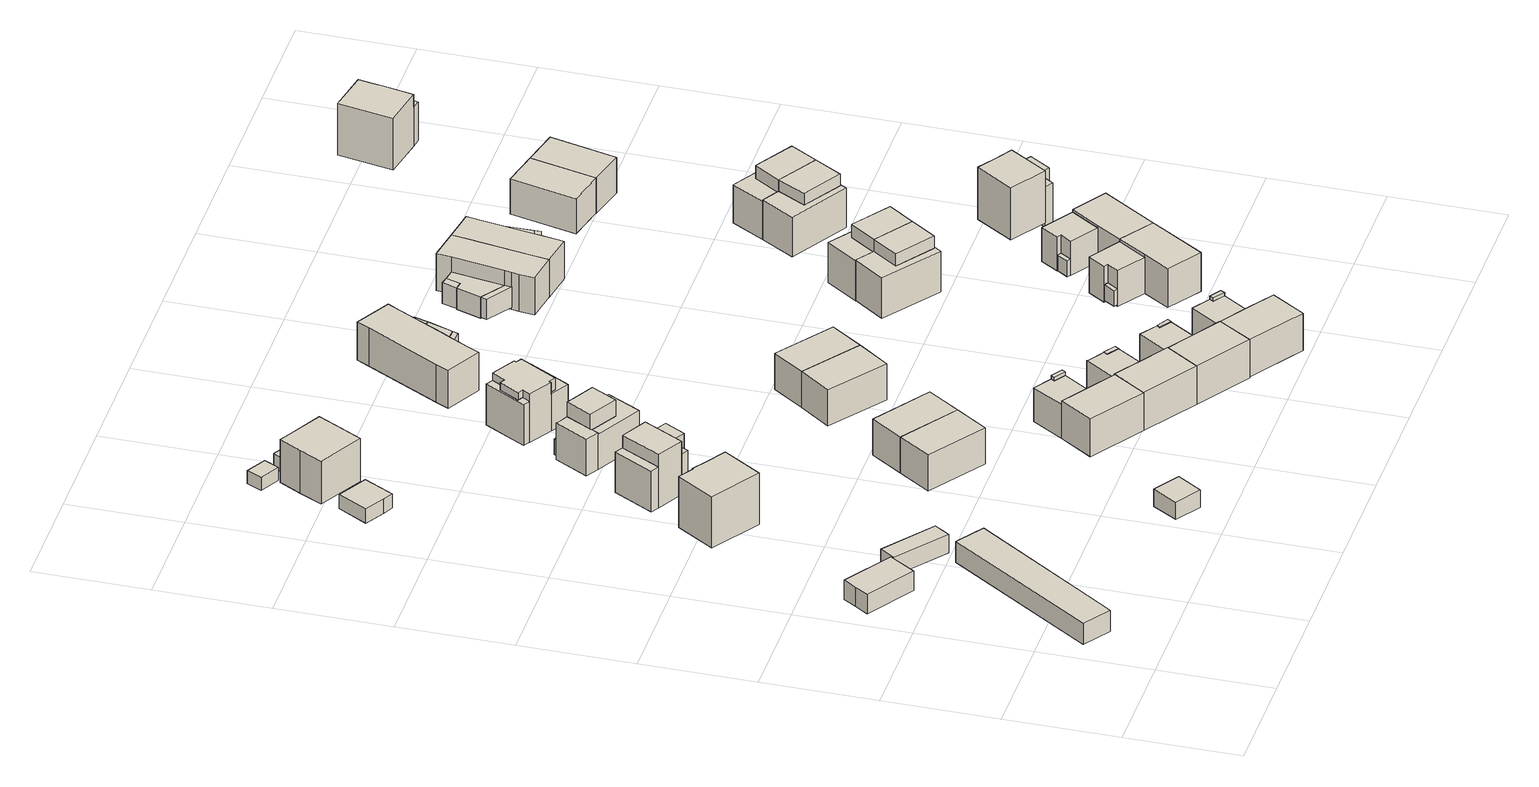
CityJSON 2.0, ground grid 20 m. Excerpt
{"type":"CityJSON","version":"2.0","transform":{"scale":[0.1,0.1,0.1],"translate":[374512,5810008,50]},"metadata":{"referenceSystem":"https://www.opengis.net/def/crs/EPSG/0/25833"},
"CityObjects":{
"building1":{"type":"Building","attributes":{"Gemeindeschluessel":"11000006","BezugspunktDach":"2200","function":"31001_2724","measuredHeight":5.24,"storeysAboveGround":1},"address":[{"country":"Germany","locality":"Berlin","thoroughfareNumber":"14 (1)","thoroughfareName":"Don-Bosco-Steig"}],"geometry":[{"type":"Solid","lod":"1","boundaries":[[[[0,1,2,3,4,5]],[[6,7,8,9,10,11]],[[6,11,5,4]],[[7,6,4,3]],[[8,7,3,2]],[[9,8,2,1]],[[10,9,1,0]],[[11,10,0,5]]]]}]},
"building2":{"type":"Building","attributes":{"Gemeindeschluessel":"11000006","BezugspunktDach":"2200","function":"51009_1610","measuredHeight":4.03,"storeysAboveGround":0},"address":[{"country":"Germany","locality":"Berlin"}],"geometry":[{"type":"Solid","lod":"1","boundaries":[[[[12,13,14,15,16]],[[17,18,19,20,21]],[[17,21,16,15]],[[18,17,15,14]],[[19,18,14,13]],[[20,19,13,12]],[[21,20,12,16]]]]}]},
"building3":{"type":"Building","attributes":{"Gemeindeschluessel":"11000006","BezugspunktDach":"2200","function":"51009_1610","measuredHeight":3.87,"storeysAboveGround":0},"address":[{"country":"Germany","locality":"Berlin"}],"geometry":[{"type":"Solid","lod":"1","boundaries":[[[[22,23,24,25,26]],[[27,28,29,30,31]],[[27,31,26,25]],[[28,27,25,24]],[[29,28,24,23]],[[30,29,23,22]],[[31,30,22,26]]]]}]},
"building4":{"type":"Building","attributes":{"Gemeindeschluessel":"11000006","BezugspunktDach":"2200","function":"31001_1010","measuredHeight":9.73,"storeysAboveGround":3},"address":[{"country":"Germany","locality":"Berlin","thoroughfareNumber":"12","thoroughfareName":"Max-Liebermann-Allee"}],"geometry":[{"type":"Solid","lod":"1","boundaries":[[[[32,33,34,35,36,37,38]],[[39,40,41,42,43,44,45]],[[39,45,38,37]],[[40,39,37,36]],[[41,40,36,35]],[[42,41,35,34]],[[43,42,34,33]],[[44,43,33,32]],[[45,44,32,38]]]]}]},
"building5":{"type":"Building","attributes":{"Gemeindeschluessel":"11000006","BezugspunktDach":"2200","function":"31001_2463","measuredHeight":2.71,"storeysAboveGround":1},"address":[{"country":"Germany","locality":"Berlin","thoroughfareNumber":"17 (1)","thoroughfareName":"Max-Liebermann-Allee"}],"geometry":[{"type":"Solid","lod":"1","boundaries":[[[[46,47,48,49,50]],[[51,52,53,54,55]],[[51,55,50,49]],[[52,51,49,48]],[[53,52,48,47]],[[54,53,47,46]],[[55,54,46,50]]]]}]},
"building6":{"type":"Building","attributes":{"Gemeindeschluessel":"11000006","BezugspunktDach":"2200","function":"31001_2460","measuredHeight":3.32,"storeysAboveGround":1},"address":[{"country":"Germany","locality":"Berlin","thoroughfareNumber":"6 (1)","thoroughfareName":"Don-Bosco-Steig"}],"geometry":[{"type":"Solid","lod":"1","boundaries":[[[[56,57,58,59]],[[60,61,62,63]],[[60,63,59,58]],[[61,60,58,57]],[[62,61,57,56]],[[63,62,56,59]]]]}]},
"building7":{"type":"Building","attributes":{"Gemeindeschluessel":"11000006","function":"31001_1010"},"address":[{"country":"Germany","locality":"Berlin","thoroughfareNumber":"14","thoroughfareName":"Max-Liebermann-Allee"}],"children":["building7-1","building7-2","building7-3"]},
"building7-1":{"type":"BuildingPart","attributes":{"BezugspunktDach":"2200","measuredHeight":10.18,"storeysAboveGround":3},"parents":["building7"],"geometry":[{"type":"MultiSurface","lod":"1","boundaries":[[[64,65,66,67]],[[68,69,70,71]],[[72,73,67,66]],[[69,68,66,65]],[[70,74,75,69,65,64]],[[71,70,64,67]],[[68,71,73,72]],[[69,75,74,70]]]}]},
"building7-2":{"type":"BuildingPart","attributes":{"BezugspunktDach":"2200","measuredHeight":7.72,"storeysAboveGround":3},"parents":["building7"],"geometry":[{"type":"Solid","lod":"1","boundaries":[[[[76,77,78,79,75,74]],[[69,80,81,82,83,70]],[[80,69,75,79]],[[81,80,79,78]],[[82,81,78,77]],[[83,82,77,76]],[[70,83,76,74]],[[69,70,74,75]]]]}]},
"building7-3":{"type":"BuildingPart","attributes":{"BezugspunktDach":"2200","measuredHeight":7.83,"storeysAboveGround":3},"parents":["building7"],"geometry":[{"type":"Solid","lod":"1","boundaries":[[[[73,72,84,85]],[[86,68,71,87]],[[86,87,85,84]],[[68,86,84,72]],[[87,71,73,85]],[[68,72,73,71]]]]}]},
"building8":{"type":"Building","attributes":{"Gemeindeschluessel":"11000006","BezugspunktDach":"2200","function":"31001_1010","measuredHeight":9.89,"storeysAboveGround":2},"address":[{"country":"Germany","locality":"Berlin","thoroughfareNumber":"21","thoroughfareName":"Max-Liebermann-Allee"}],"geometry":[{"type":"Solid","lod":"1","boundaries":[[[[88,89,90,91,92,93,94,95]],[[96,97,98,99,100,101,102,103]],[[96,103,95,94]],[[97,96,94,93]],[[98,97,93,92]],[[99,98,92,91]],[[100,99,91,90]],[[101,100,90,89]],[[102,101,89,88]],[[103,102,88,95]]]]}]},
"building9":{"type":"Building","attributes":{"Gemeindeschluessel":"11000006","BezugspunktDach":"2200","function":"31001_1000","measuredHeight":2.54,"storeysAboveGround":1},"address":[{"country":"Germany","locality":"Berlin","thoroughfareNumber":"21 (2)","thoroughfareName":"Max-Liebermann-Allee"}],"geometry":[{"type":"Solid","lod":"1","boundaries":[[[[104,105,106,107]],[[108,109,110,111]],[[108,111,107,106]],[[109,108,106,105]],[[110,109,105,104]],[[111,110,104,107]]]]}]},
"building10":{"type":"Building","attributes":{"Gemeindeschluessel":"11000006","BezugspunktDach":"2200","function":"31001_1010","measuredHeight":6.84,"storeysAboveGround":2},"address":[{"country":"Germany","locality":"Berlin","thoroughfareNumber":"32","thoroughfareName":"An der Obstwiese"}],"geometry":[{"type":"Solid","lod":"1","boundaries":[[[[112,113,114,115]],[[116,117,118,119]],[[116,119,115,114]],[[117,116,114,113]],[[118,117,113,112]],[[119,118,112,115]]]]}]},
"building11":{"type":"Building","attributes":{"Gemeindeschluessel":"11000006","BezugspunktDach":"2200","function":"51009_1611","measuredHeight":3.59,"storeysAboveGround":0},"address":[{"country":"Germany","locality":"Berlin"}],"geometry":[{"type":"Solid","lod":"1","boundaries":[[[[120,121,122,123]],[[124,125,126,127]],[[124,127,123,122]],[[125,124,122,121]],[[126,125,121,120]],[[127,126,120,123]]]]}]},
"building12":{"type":"Building","attributes":{"Gemeindeschluessel":"11000006","function":"31001_1010"},"address":[{"country":"Germany","locality":"Berlin","thoroughfareNumber":"16","thoroughfareName":"Max-Liebermann-Allee"}],"children":["building12-1","building12-2","building12-3"]},
"building12-1":{"type":"BuildingPart","attributes":{"BezugspunktDach":"2200","measuredHeight":9.73,"storeysAboveGround":3},"parents":["building12"],"geometry":[{"type":"MultiSurface","lod":"1","boundaries":[[[128,129,130,131,132]],[[133,134,135,136,137]],[[133,138,139,137,132,131]],[[134,133,131,130]],[[135,134,130,129]],[[140,141,129,128]],[[142,140,136,128,132]],[[137,139,138,133]],[[143,136,135,141,140]],[[144,137,136,140,142]]]}]},
"building12-2":{"type":"BuildingPart","attributes":{"BezugspunktDach":"2200","measuredHeight":6.69,"storeysAboveGround":3},"parents":["building12"],"geometry":[{"type":"MultiSurface","lod":"1","boundaries":[[[145,146,141,140,142,147]],[[137,136,135,148,149,150]],[[136,137,142,137,136,140]],[[135,136,140,136,135,141]],[[148,135,141,146]],[[149,148,146,145]],[[150,149,145,147]],[[142,137,150,147]]]}]},
"building12-3":{"type":"BuildingPart","attributes":{"BezugspunktDach":"2200","measuredHeight":7.38,"storeysAboveGround":3},"parents":["building12"],"geometry":[{"type":"MultiSurface","lod":"1","boundaries":[[[151,139,138,152,153,154]],[[155,156,133,137,150,157]],[[155,157,154,153]],[[156,155,153,152]],[[133,156,152,138]],[[137,133,137,139]],[[147,142,137,139,151]],[[157,150,151,154]],[[138,139,137,133]],[[150,137,142,147]]]}]},
"building13":{"type":"Building","attributes":{"Gemeindeschluessel":"11000006","BezugspunktDach":"2200","function":"51009_1610","measuredHeight":3.02,"storeysAboveGround":0},"address":[{"country":"Germany","locality":"Berlin"}],"geometry":[{"type":"Solid","lod":"1","boundaries":[[[[158,159,160,161,162]],[[163,164,165,166,167]],[[163,167,162,161]],[[164,163,161,160]],[[165,164,160,159]],[[166,165,159,158]],[[167,166,158,162]]]]}]},
"building14":{"type":"Building","attributes":{"Gemeindeschluessel":"11000006","BezugspunktDach":"2200","function":"31001_1010","measuredHeight":6.84,"storeysAboveGround":2},"address":[{"country":"Germany","locality":"Berlin","thoroughfareNumber":"30","thoroughfareName":"An der Obstwiese"}],"geometry":[{"type":"Solid","lod":"1","boundaries":[[[[113,168,169,114]],[[170,171,117,116]],[[170,116,114,169]],[[171,170,169,168]],[[117,171,168,113]],[[116,117,113,114]]]]}]},
"building15":{"type":"Building","attributes":{"Gemeindeschluessel":"11000006","function":"31001_1010"},"address":[{"country":"Germany","locality":"Berlin","thoroughfareNumber":"34","thoroughfareName":"An der Obstwiese"}],"children":["building15-1","building15-2","building15-3"]},
"building15-1":{"type":"BuildingPart","attributes":{"BezugspunktDach":"2200","measuredHeight":7.98,"storeysAboveGround":2},"parents":["building15"],"geometry":[{"type":"MultiSurface","lod":"1","boundaries":[[[172,173,174,175,176,177]],[[178,179,180,181,182,183]],[[178,183,177,176]],[[179,184,185,176,175]],[[180,179,175,174]],[[181,180,174,173]],[[182,181,173,172]],[[183,182,172,177]],[[178,185,184,179]]]}]},
"building15-2":{"type":"BuildingPart","attributes":{"BezugspunktDach":"2200","measuredHeight":6.55,"storeysAboveGround":2},"parents":["building15"],"geometry":[{"type":"MultiSurface","lod":"1","boundaries":[[[184,186,187,188,189,185]],[[190,191,192,193,179,178]],[[190,178,185,189]],[[191,190,189,188]],[[192,191,194,195,196,187]],[[193,192,196,197]],[[179,193,186,184]],[[188,187,196,195,194]],[[197,196,198,187,186]],[[179,184,185,178]]]}]},
"building15-3":{"type":"BuildingPart","attributes":{"BezugspunktDach":"2200","measuredHeight":6.87,"storeysAboveGround":2},"parents":["building15"],"geometry":[{"type":"MultiSurface","lod":"1","boundaries":[[[199,200,201,202]],[[195,203,197,196]],[[195,188,187,202,201]],[[203,195,201,200]],[[197,203,200,199]],[[187,186,199,202]],[[196,187,188,195]],[[204,196,197,186,187]]]}]},
"building16":{"type":"Building","attributes":{"Gemeindeschluessel":"11000006","function":"31001_1010"},"address":[{"country":"Germany","locality":"Berlin","thoroughfareNumber":"18","thoroughfareName":"Max-Liebermann-Allee"}],"children":["building16-1","building16-2","building16-3"]},
"building16-1":{"type":"BuildingPart","attributes":{"BezugspunktDach":"2200","measuredHeight":9.3,"storeysAboveGround":3},"parents":["building16"],"geometry":[{"type":"MultiSurface","lod":"1","boundaries":[[[205,206,207,208,209,210,211,212,213,214,215,216]],[[217,218,219,220,221,222,223,224,225,226,227,228]],[[229,230,216,215]],[[217,228,231,232]],[[233,229,232,234,218,217,215,214]],[[219,218,214,213],[234,235,236,233]],[[220,219,213,212]],[[237,238,239,212,211]],[[240,238,211,210]],[[241,242,240,222,210,209]],[[243,242,209,208]],[[244,243,208,207]],[[226,225,207,206]],[[245,246,247,206,205]],[[227,226,248,249]],[[228,227,205,216],[249,231,230,245]],[[232,231,230,229]],[[234,232,229,233]],[[236,235,234,233]],[[221,220,250,239,238,237]],[[222,221,238,240]],[[223,222,240,242,241]],[[251,224,223,252,242,243]],[[225,224,243,244]],[[249,248,247,246,245]],[[230,231,249,245]]]}]},
"building16-2":{"type":"BuildingPart","attributes":{"BezugspunktDach":"2200","measuredHeight":7.89,"storeysAboveGround":3},"parents":["building16"],"geometry":[{"type":"MultiSurface","lod":"1","boundaries":[[[246,245,230,229,233,236,253,254]],[[255,235,234,232,231,249,248,256]],[[255,256,254,253]],[[235,255,253,236]],[[256,248,246,254]],[[235,257,236,233,234]],[[234,233,229,232]],[[232,229,230,231]],[[231,230,245,249]],[[249,245,246,248]]]}]},
"building16-3":{"type":"BuildingPart","attributes":{"BezugspunktDach":"2200","measuredHeight":7.11,"storeysAboveGround":3},"parents":["building16"],"geometry":[{"type":"MultiSurface","lod":"1","boundaries":[[[258,259,239,238,240,242,243,244]],[[224,223,222,221,220,260,261,225]],[[223,224,243,224,223,242]],[[222,223,222,262]],[[221,222,240,222,221,238]],[[260,220,239,259]],[[261,260,259,258]],[[225,261,258,244]],[[224,225,244,243]],[[262,222,223,242,240]],[[220,221,238,239]]]}]},
"building17":{"type":"Building","attributes":{"Gemeindeschluessel":"11000006","function":"31001_1010"},"address":[{"country":"Germany","locality":"Berlin","thoroughfareNumber":"36","thoroughfareName":"An der Obstwiese"}],"children":["building17-1","building17-2","building17-3"]},
"building17-1":{"type":"BuildingPart","attributes":{"BezugspunktDach":"2200","measuredHeight":8.08,"storeysAboveGround":2},"parents":["building17"],"geometry":[{"type":"MultiSurface","lod":"1","boundaries":[[[263,264,265,266,267,268,269]],[[181,270,271,272,273,274,182]],[[181,182,269,268]],[[270,181,268,267]],[[271,275,276,277,278,270,267,266]],[[272,271,266,265]],[[273,272,265,264]],[[274,273,264,263]],[[182,274,263,269]],[[275,271,279,276]],[[280,277,276,279]],[[281,280,270,278,277]]]}]},
"building17-2":{"type":"BuildingPart","attributes":{"BezugspunktDach":"2200","measuredHeight":6.69,"storeysAboveGround":2},"parents":["building17"],"geometry":[{"type":"MultiSurface","lod":"1","boundaries":[[[278,277,276,275,282,283,284,285,286,287,288]],[[289,290,291,292,293,294,271,279,280,270,180]],[[289,180,288,287]],[[290,289,287,286]],[[291,290,286,285]],[[292,291,295,296,297,298]],[[293,292,297,299]],[[294,293,283,299,300,282]],[[271,294,282,275]],[[180,270,278,288]],[[298,297,296,295,285,284]],[[299,297,284,283]],[[282,300,299,283]],[[279,271,275,276]],[[280,301,279,302,276,277]],[[270,280,277,278]]]}]},
"building17-3":{"type":"BuildingPart","attributes":{"BezugspunktDach":"2200","measuredHeight":6.51,"storeysAboveGround":2},"parents":["building17"],"geometry":[{"type":"MultiSurface","lod":"1","boundaries":[[[303,304,305,306]],[[296,307,300,297]],[[285,284,297,306,305]],[[307,296,305,304]],[[300,307,304,303]],[[284,283,282,308,303,306]],[[309,296,297,284,285]],[[297,299,283,284]],[[310,299,300,308,282,283]]]}]},
"building18":{"type":"Building","attributes":{"Gemeindeschluessel":"11000006","BezugspunktDach":"2200","function":"31001_1010","measuredHeight":6.88,"storeysAboveGround":2},"address":[{"country":"Germany","locality":"Berlin","thoroughfareNumber":"28","thoroughfareName":"An der Obstwiese"}],"geometry":[{"type":"Solid","lod":"1","boundaries":[[[[311,312,313,314]],[[315,316,317,318]],[[315,318,314,313]],[[316,315,313,312]],[[317,316,312,311]],[[318,317,311,314]]]]}]},
"building19":{"type":"Building","attributes":{"Gemeindeschluessel":"11000006","BezugspunktDach":"2200","function":"31001_1010","measuredHeight":6.9,"storeysAboveGround":2},"address":[{"country":"Germany","locality":"Berlin","thoroughfareNumber":"26","thoroughfareName":"An der Obstwiese"}],"geometry":[{"type":"Solid","lod":"1","boundaries":[[[[312,319,320,313]],[[321,322,316,315]],[[321,315,313,320]],[[322,321,320,319]],[[316,322,319,312]],[[315,316,312,313]]]]}]},
"building20":{"type":"Building","attributes":{"Gemeindeschluessel":"11000006","function":"31001_1010"},"address":[{"country":"Germany","locality":"Berlin","thoroughfareNumber":"38","thoroughfareName":"An der Obstwiese"}],"children":["building20-1","building20-2","building20-3"]},
"building20-1":{"type":"BuildingPart","attributes":{"BezugspunktDach":"2200","measuredHeight":8.01,"storeysAboveGround":2},"parents":["building20"],"geometry":[{"type":"MultiSurface","lod":"1","boundaries":[[[323,324,325,326,327,263]],[[328,329,330,331,332,274]],[[328,274,263,327]],[[333,334,328,327,326]],[[330,329,326,325]],[[331,330,325,324]],[[332,331,324,323]],[[274,332,323,263]],[[335,329,328,334,333]]]}]},
"building20-2":{"type":"BuildingPart","attributes":{"BezugspunktDach":"2200","measuredHeight":6.71,"storeysAboveGround":2},"parents":["building20"],"geometry":[{"type":"MultiSurface","lod":"1","boundaries":[[[336,334,333,337,338,339,340,341]],[[342,343,344,345,329,328,273,272]],[[342,272,341,340]],[[343,342,340,339]],[[344,343,346,347]],[[345,344,347,348]],[[329,345,337,333]],[[273,328,334,336]],[[272,273,336,341]],[[347,346,339,338]],[[348,347,338,337]],[[349,328,329,333,334]]]}]},
"building20-3":{"type":"BuildingPart","attributes":{"BezugspunktDach":"2200","measuredHeight":6.37,"storeysAboveGround":2},"parents":["building20"],"geometry":[{"type":"MultiSurface","lod":"1","boundaries":[[[350,351,352,353]],[[346,354,348,347]],[[346,339,338,353,352]],[[354,346,352,351]],[[348,354,351,350]],[[338,337,350,353]],[[347,338,339,346]],[[347,348,337,338]]]}]},
"building21":{"type":"Building","attributes":{"Gemeindeschluessel":"11000006","function":"31001_1010"},"address":[{"country":"Germany","locality":"Berlin","thoroughfareNumber":"4","thoroughfareName":"An der Obstwiese"},{"country":"Germany","locality":"Berlin","thoroughfareNumber":"20","thoroughfareName":"Max-Liebermann-Allee"}],"children":["building21-1","building21-2"]},
"building21-1":{"type":"BuildingPart","attributes":{"BezugspunktDach":"2200","measuredHeight":7.28,"storeysAboveGround":2},"parents":["building21"],"geometry":[{"type":"MultiSurface","lod":"1","boundaries":[[[355,356,357,358,359,360,361,362,363,364]],[[365,366,367,368,369,370,371,372,373,374]],[[365,374,364,363]],[[366,365,363,362]],[[367,366,362,361]],[[368,367,361,360]],[[369,368,360,359]],[[370,375,376,359,358]],[[371,370,358,357]],[[372,371,357,356]],[[373,372,356,355]],[[374,373,355,364]],[[369,376,375,370]]]}]},
"building21-2":{"type":"BuildingPart","attributes":{"BezugspunktDach":"2200","measuredHeight":4.4,"storeysAboveGround":2},"parents":["building21"],"geometry":[{"type":"MultiSurface","lod":"1","boundaries":[[[377,378,379,380,376,375]],[[369,381,382,383,384,370]],[[370,385,370,369]],[[381,369,376,380]],[[382,381,380,379]],[[383,382,379,378]],[[384,383,378,377]],[[370,384,377,375]],[[369,370,385,375,376]]]}]},
"building22":{"type":"Building","attributes":{"Gemeindeschluessel":"11000006","BezugspunktDach":"2200","function":"51009_1610","measuredHeight":4.37,"storeysAboveGround":0},"address":[{"country":"Germany","locality":"Berlin"}],"geometry":[{"type":"Solid","lod":"1","boundaries":[[[[386,377,375,387]],[[370,384,388,371]],[[370,371,387,375]],[[384,370,375,377]],[[388,384,377,386]],[[371,388,386,387]]]]}]},
"building23":{"type":"Building","attributes":{"Gemeindeschluessel":"11000006","function":"31001_1010"},"address":[{"country":"Germany","locality":"Berlin","thoroughfareNumber":"40","thoroughfareName":"An der Obstwiese"}],"children":["building23-1","building23-2","building23-3"]},
"building23-1":{"type":"BuildingPart","attributes":{"BezugspunktDach":"2200","measuredHeight":7.75,"storeysAboveGround":2},"parents":["building23"],"geometry":[{"type":"MultiSurface","lod":"1","boundaries":[[[389,390,391,324,323]],[[392,393,394,395,396]],[[392,396,323,324]],[[397,398,324,391]],[[394,393,391,390]],[[395,394,390,389]],[[396,395,389,323]],[[393,392,398,397]]]}]},
"building23-2":{"type":"BuildingPart","attributes":{"BezugspunktDach":"2200","measuredHeight":6.46,"storeysAboveGround":2},"parents":["building23"],"geometry":[{"type":"MultiSurface","lod":"1","boundaries":[[[398,397,399,400,401,402,403]],[[404,405,406,407,393,392,408]],[[404,408,403,402]],[[405,404,402,401]],[[406,405,409,410,411]],[[407,406,411,412]],[[393,407,399,397]],[[408,392,398,403]],[[411,410,409,401,400]],[[412,411,400,399]],[[413,392,393,397,398]]]}]},
"building23-3":{"type":"BuildingPart","attributes":{"BezugspunktDach":"2200","measuredHeight":7.02,"storeysAboveGround":2},"parents":["building23"],"geometry":[{"type":"Solid","lod":"1","boundaries":[[[[414,415,416,417]],[[410,418,412,411]],[[410,401,400,417,416]],[[418,410,416,415]],[[412,418,415,414]],[[400,399,412,414,417]],[[411,400,401,410]],[[411,412,399,400]]]]}]},
"building24":{"type":"Building","attributes":{"Gemeindeschluessel":"11000006","BezugspunktDach":"2200","function":"51009_1610","measuredHeight":4.42,"storeysAboveGround":0},"address":[{"country":"Germany","locality":"Berlin"}],"geometry":[{"type":"Solid","lod":"1","boundaries":[[[[378,419,380,379]],[[381,420,383,382]],[[381,382,379,380]],[[420,381,380,419]],[[383,420,419,378]],[[382,383,378,379]]]]}]},
"building25":{"type":"Building","attributes":{"Gemeindeschluessel":"11000006","BezugspunktDach":"2200","function":"51009_1610","measuredHeight":3.9,"storeysAboveGround":0},"address":[{"country":"Germany","locality":"Berlin"}],"geometry":[{"type":"Solid","lod":"1","boundaries":[[[[421,422,423,424]],[[425,426,427,428]],[[425,428,424,423]],[[426,425,423,422]],[[427,426,422,421]],[[428,427,421,424]]]]}]},
"building26":{"type":"Building","attributes":{"Gemeindeschluessel":"11000006","BezugspunktDach":"2200","function":"51009_1610","measuredHeight":4.01,"storeysAboveGround":0},"address":[{"country":"Germany","locality":"Berlin"}],"geometry":[{"type":"Solid","lod":"1","boundaries":[[[[429,430,431,432]],[[433,434,435,436]],[[433,436,432,431]],[[434,433,431,430]],[[435,434,430,429]],[[436,435,429,432]]]]}]},
"building27":{"type":"Building","attributes":{"Gemeindeschluessel":"11000006","function":"31001_1010"},"address":[{"country":"Germany","locality":"Berlin","thoroughfareNumber":"6","thoroughfareName":"An der Obstwiese"}],"children":["building27-1","building27-2"]},
"building27-1":{"type":"BuildingPart","attributes":{"BezugspunktDach":"2200","measuredHeight":7.14,"storeysAboveGround":2},"parents":["building27"],"geometry":[{"type":"MultiSurface","lod":"1","boundaries":[[[437,438,439,440,441,442,443,444,445,446]],[[447,448,449,450,451,452,453,454,455,456]],[[447,456,446,445]],[[448,447,445,444]],[[449,448,444,443]],[[450,449,457,458,459,422,443,442]],[[451,450,442,441]],[[452,451,441,440]],[[453,452,440,439]],[[454,453,439,438]],[[455,454,438,437]],[[456,455,437,446]],[[422,459,458,457]]]}]},
"building27-2":{"type":"BuildingPart","attributes":{"BezugspunktDach":"2200","measuredHeight":4.03,"storeysAboveGround":2},"parents":["building27"],"geometry":[{"type":"MultiSurface","lod":"1","boundaries":[[[422,459,430,429,432,423]],[[460,461,462,458,457,463]],[[460,463,423,432]],[[461,460,432,429]],[[462,461,429,430]],[[458,462,430,459]],[[463,457,422,423]],[[457,458,464,459,422]]]}]},
"building28":{"type":"Building","attributes":{"Gemeindeschluessel":"11000006","function":"31001_1010"},"address":[{"country":"Germany","locality":"Berlin","thoroughfareNumber":"24","thoroughfareName":"An der Obstwiese"}],"children":["building28-1","building28-2"]},
"building28-1":{"type":"BuildingPart","attributes":{"BezugspunktDach":"2200","measuredHeight":10.12,"storeysAboveGround":3},"parents":["building28"],"geometry":[{"type":"MultiSurface","lod":"1","boundaries":[[[465,466,467,468]],[[469,470,471,472]],[[473,474,468,467]],[[470,469,467,466]],[[475,476,466,465]],[[474,475,477,465,468]],[[469,472,478,474,473]],[[471,470,476,475]],[[472,471,477,475,474]]]}]},
"building28-2":{"type":"BuildingPart","attributes":{"BezugspunktDach":"2200","measuredHeight":7.82,"storeysAboveGround":3},"parents":["building28"],"geometry":[{"type":"MultiSurface","lod":"1","boundaries":[[[479,480,476,475,474,473,481,482]],[[483,469,472,471,470,484,485,486]],[[483,486,482,481]],[[469,483,481,473]],[[472,469,473,469,472,474]],[[471,472,471,475]],[[470,471,475,471,470,487]],[[484,470,476,480]],[[485,484,480,479]],[[486,485,479,482]],[[478,474,475,471,472]],[[487,470,471,475,476]]]}]},
"building29":{"type":"Building","attributes":{"Gemeindeschluessel":"11000006","function":"31001_1010"},"address":[{"country":"Germany","locality":"Berlin","thoroughfareNumber":"39","thoroughfareName":"An der Obstwiese"}],"children":["building29-1","building29-2","building29-3"]},
"building29-1":{"type":"BuildingPart","attributes":{"BezugspunktDach":"2200","measuredHeight":8.02,"storeysAboveGround":2},"parents":["building29"],"geometry":[{"type":"MultiSurface","lod":"1","boundaries":[[[488,489,490,491,492]],[[493,494,495,496,497]],[[493,497,492,491]],[[498,499,491,490]],[[495,494,490,489]],[[496,495,489,488]],[[497,496,488,492]],[[494,493,499,498]]]}]},
"building29-2":{"type":"BuildingPart","attributes":{"BezugspunktDach":"2200","measuredHeight":6.86,"storeysAboveGround":2},"parents":["building29"],"geometry":[{"type":"MultiSurface","lod":"1","boundaries":[[[499,498,500,501,502,503]],[[504,505,506,494,493,507]],[[508,509,503,502]],[[504,507,510,511,512]],[[513,508,502,501]],[[505,504,512,514]],[[506,505,501,500]],[[494,506,500,498]],[[507,493,499,503]],[[512,511,510,509,508]],[[514,512,508,513]],[[493,515,494,516,498,499]]]}]},
"building29-3":{"type":"BuildingPart","attributes":{"BezugspunktDach":"2200","measuredHeight":3,"storeysAboveGround":2},"parents":["building29"],"geometry":[{"type":"MultiSurface","lod":"1","boundaries":[[[509,508,513,517]],[[514,512,511,518]],[[514,518,517,513]],[[518,511,509,517]],[[512,514,519,513,508,520]],[[511,512,508,509]]]}]},
"building30":{"type":"Building","attributes":{"Gemeindeschluessel":"11000006","function":"31001_1010"},"address":[{"country":"Germany","locality":"Berlin","thoroughfareNumber":"22","thoroughfareName":"An der Obstwiese"}],"children":["building30-1","building30-2"]},
"building30-1":{"type":"BuildingPart","attributes":{"BezugspunktDach":"2200","measuredHeight":10.21,"storeysAboveGround":3},"parents":["building30"],"geometry":[{"type":"MultiSurface","lod":"1","boundaries":[[[466,521,522,467]],[[523,524,525,526]],[[527,528,526,467,522]],[[524,529,527,522,521]],[[525,530,529,521,466]],[[526,525,466,467]],[[531,523,526,528,527]],[[523,527,529,524]],[[529,530,525,524]]]}]},
"building30-2":{"type":"BuildingPart","attributes":{"BezugspunktDach":"2200","measuredHeight":7.67,"storeysAboveGround":3},"parents":["building30"],"geometry":[{"type":"MultiSurface","lod":"1","boundaries":[[[528,527,529,530,532,533,534,535]],[[536,537,538,525,524,523,526,539]],[[536,539,535,534]],[[537,536,534,533]],[[538,537,533,532]],[[525,538,532,530]],[[539,526,528,535]],[[524,525,530,529,540]],[[523,524,529,527]],[[526,523,527,528]]]}]},
"building31":{"type":"Building","attributes":{"Gemeindeschluessel":"11000006","function":"31001_1010"},"address":[{"country":"Germany","locality":"Berlin","thoroughfareNumber":"8","thoroughfareName":"An der Obstwiese"}],"children":["building31-1","building31-2"]},
"building31-1":{"type":"BuildingPart","attributes":{"BezugspunktDach":"2200","measuredHeight":7.2,"storeysAboveGround":2},"parents":["building31"],"geometry":[{"type":"MultiSurface","lod":"1","boundaries":[[[541,542,543,544,545,546,440,439,438,437]],[[547,548,549,550,551,552,553,554,555,556]],[[547,556,437,438]],[[548,547,438,439]],[[549,548,439,440]],[[550,549,440,546]],[[551,550,546,545]],[[557,558,545,544]],[[552,551,559,560,561]],[[553,552,544,543]],[[554,553,543,542]],[[555,554,542,541]],[[556,555,541,437]],[[561,560,559,558,557]]]}]},
"building31-2":{"type":"BuildingPart","attributes":{"BezugspunktDach":"2200","measuredHeight":4.18,"storeysAboveGround":2},"parents":["building31"],"geometry":[{"type":"Solid","lod":"1","boundaries":[[[[562,563,564,565,558,557]],[[560,566,567,568,569,561]],[[566,560,558,565]],[[567,566,565,564]],[[568,567,564,563]],[[569,568,563,562]],[[561,569,562,557]],[[560,561,557,558]]]]}]},
"building32":{"type":"Building","attributes":{"Gemeindeschluessel":"11000006","BezugspunktDach":"2200","function":"51009_1610","measuredHeight":4.11,"storeysAboveGround":0},"address":[{"country":"Germany","locality":"Berlin"}],"geometry":[{"type":"Solid","lod":"1","boundaries":[[[[570,562,557,571]],[[572,573,574,575]],[[572,575,571,557]],[[573,572,557,562]],[[574,573,562,570]],[[575,574,570,571]]]]}]},
"building33":{"type":"Building","attributes":{"Gemeindeschluessel":"11000006","function":"31001_1010"},"address":[{"country":"Germany","locality":"Berlin","thoroughfareNumber":"37","thoroughfareName":"An der Obstwiese"}],"children":["building33-1","building33-2","building33-3"]},
"building33-1":{"type":"BuildingPart","attributes":{"BezugspunktDach":"2200","measuredHeight":7.77,"storeysAboveGround":2},"parents":["building33"],"geometry":[{"type":"Solid","lod":"1","boundaries":[[[[489,576,577,578,490]],[[579,580,581,582,583]],[[579,583,490,578]],[[580,579,578,577],[580,584,585,579]],[[581,580,577,576]],[[582,581,576,489]],[[583,582,489,490]],[[584,580,579,585]]]]}]},
"building33-2":{"type":"BuildingPart","attributes":{"BezugspunktDach":"2200","measuredHeight":6.52,"storeysAboveGround":2},"parents":["building33"],"geometry":[{"type":"MultiSurface","lod":"1","boundaries":[[[585,584,586,587,588,589]],[[590,591,592,580,579,593]],[[590,593,594,595,596,597,598,589,588]],[[591,590,596,599,600,597,588,587]],[[592,591,587,586]],[[580,592,586,584]],[[593,579,585,589]],[[598,597,596,595,594]],[[597,600,599,596]],[[585,579,580,584]]]}]},
"building33-3":{"type":"BuildingPart","attributes":{"BezugspunktDach":"2200","measuredHeight":3,"storeysAboveGround":2},"parents":["building33"],"geometry":[{"type":"Solid","lod":"1","boundaries":[[[[598,597,600,601]],[[599,596,595,602]],[[599,602,601,600]],[[602,595,598,601]],[[599,600,597,596]],[[595,596,597,598]]]]}]},
"building34":{"type":"Building","attributes":{"Gemeindeschluessel":"11000006","BezugspunktDach":"2200","function":"51009_1610","measuredHeight":4.24,"storeysAboveGround":0},"address":[{"country":"Germany","locality":"Berlin"}],"geometry":[{"type":"Solid","lod":"1","boundaries":[[[[564,563,603,565]],[[604,568,567,566]],[[604,566,565,603]],[[568,604,603,563]],[[567,568,563,564]],[[566,567,564,565]]]]}]},
"building35":{"type":"Building","attributes":{"Gemeindeschluessel":"11000006","function":"31001_1010"},"address":[{"country":"Germany","locality":"Berlin","thoroughfareNumber":"20","thoroughfareName":"An der Obstwiese"}],"children":["building35-1","building35-2"]},
"building35-1":{"type":"BuildingPart","attributes":{"BezugspunktDach":"2200","measuredHeight":9.83,"storeysAboveGround":3},"parents":["building35"],"geometry":[{"type":"MultiSurface","lod":"1","boundaries":[[[605,606,607,608,609]],[[610,611,612,613,614]],[[610,615,616,617,609,608]],[[611,610,608,607]],[[612,611,607,606]],[[618,619,612,606,605]],[[616,618,605,609]],[[614,617,616,615,610]],[[620,613,612,619,618]],[[614,613,621,618,616]]]}]},
"building35-2":{"type":"BuildingPart","attributes":{"BezugspunktDach":"2200","measuredHeight":7.59,"storeysAboveGround":3},"parents":["building35"],"geometry":[{"type":"MultiSurface","lod":"1","boundaries":[[[622,623,619,618,616,615,624,625]],[[626,610,614,613,612,627,628,629]],[[626,629,625,624]],[[610,626,624,615]],[[614,610,615,610,614,616]],[[613,630,613,612]],[[627,612,619,623]],[[628,627,623,622]],[[629,628,622,625]],[[613,614,631,616,618,632]],[[612,613,630,618,619,633]]]}]},
"building36":{"type":"Building","attributes":{"Gemeindeschluessel":"11000006","function":"31001_1010"},"address":[{"country":"Germany","locality":"Berlin","thoroughfareNumber":"35","thoroughfareName":"An der Obstwiese"}],"children":["building36-1","building36-2"]},
"building36-1":{"type":"BuildingPart","attributes":{"BezugspunktDach":"2200","measuredHeight":10.73,"storeysAboveGround":3},"parents":["building36"],"geometry":[{"type":"MultiSurface","lod":"1","boundaries":[[[634,635,636,637,638]],[[639,640,641,642,643]],[[639,643,638,637]],[[640,639,637,636]],[[641,640,636,635]],[[644,645,635,634]],[[643,642,634,638]],[[642,641,646,645,644]]]}]},
"building36-2":{"type":"BuildingPart","attributes":{"BezugspunktDach":"2200","measuredHeight":7.7,"storeysAboveGround":3},"parents":["building36"],"geometry":[{"type":"MultiSurface","lod":"1","boundaries":[[[647,648,649,650,651,645,644]],[[652,653,654,655,656,657,658]],[[652,658,642,641]],[[653,652,645,651]],[[654,653,651,650]],[[655,654,650,649]],[[656,655,649,648]],[[657,656,648,647]],[[658,657,647,644]],[[641,642,644,645]]]}]},
"building37":{"type":"Building","attributes":{"Gemeindeschluessel":"11000006","function":"31001_1010"},"address":[{"country":"Germany","locality":"Berlin","thoroughfareNumber":"18","thoroughfareName":"An der Obstwiese"}],"children":["building37-1","building37-2"]},
"building37-1":{"type":"BuildingPart","attributes":{"BezugspunktDach":"2200","measuredHeight":9.76,"storeysAboveGround":3},"parents":["building37"],"geometry":[{"type":"MultiSurface","lod":"1","boundaries":[[[607,606,659,660,608]],[[661,662,612,611,610]],[[663,664,610,608,660]],[[662,665,663,661,660,659]],[[666,665,659,606]],[[611,612,606,607]],[[610,611,607,608]],[[661,610,664,663]],[[661,663,665,662]],[[612,662,667,665,666]]]}]},
"building37-2":{"type":"BuildingPart","attributes":{"BezugspunktDach":"2200","measuredHeight":7.32,"storeysAboveGround":3},"parents":["building37"],"geometry":[{"type":"Solid","lod":"1","boundaries":[[[[664,663,665,666,668,669,670,671]],[[672,673,627,612,662,661,610,626]],[[672,626,671,670]],[[673,672,670,669]],[[627,673,669,668]],[[612,627,668,666]],[[662,665,662,661]],[[626,610,664,671]],[[662,612,666,665]],[[661,662,665,663]],[[610,661,663,664]]]]}]},
"building38":{"type":"Building","attributes":{"Gemeindeschluessel":"11000006","BezugspunktDach":"2200","function":"31001_1010","measuredHeight":6.72,"storeysAboveGround":2},"address":[{"country":"Germany","locality":"Berlin","thoroughfareNumber":"10","thoroughfareName":"An der Obstwiese"}],"geometry":[{"type":"Solid","lod":"1","boundaries":[[[[674,675,676,677]],[[678,679,680,681]],[[678,681,677,676]],[[679,678,676,675]],[[680,679,675,674]],[[681,680,674,677]]]]}]},
"building39":{"type":"Building","attributes":{"Gemeindeschluessel":"11000006","BezugspunktDach":"2200","function":"31001_1010","measuredHeight":6.81,"storeysAboveGround":2},"address":[{"country":"Germany","locality":"Berlin","thoroughfareNumber":"12","thoroughfareName":"An der Obstwiese"}],"geometry":[{"type":"Solid","lod":"1","boundaries":[[[[682,683,675,674]],[[684,685,686,687]],[[684,687,674,675]],[[685,684,675,683]],[[686,685,683,682]],[[687,686,682,674]]]]}]},
"building40":{"type":"Building","attributes":{"Gemeindeschluessel":"11000006","function":"31001_1010"},"address":[{"country":"Germany","locality":"Berlin","thoroughfareNumber":"9","thoroughfareName":"An der Obstwiese"}],"children":["building40-1","building40-2"]},
"building40-1":{"type":"BuildingPart","attributes":{"BezugspunktDach":"2200","measuredHeight":9.91,"storeysAboveGround":3},"parents":["building40"],"geometry":[{"type":"Solid","lod":"1","boundaries":[[[[688,689,690,691,692,693]],[[694,695,696,697,698,699]],[[694,699,693,692]],[[695,694,692,691]],[[696,695,691,690]],[[697,696,690,689]],[[698,697,689,688],[697,698,700,701]],[[699,698,688,693]],[[700,698,697,701]]]]}]},
"building40-2":{"type":"BuildingPart","attributes":{"BezugspunktDach":"2200","measuredHeight":7.38,"storeysAboveGround":3},"parents":["building40"],"geometry":[{"type":"Solid","lod":"1","boundaries":[[[[702,703,701,700]],[[697,704,705,698]],[[704,697,701,703]],[[705,704,703,702]],[[698,705,702,700]],[[698,700,701,697]]]]}]}
},
"vertices":[
[86,422,65],[101,445,65],[116,468,65],[32,522,65],[17,499,65],[2,476,65],[17,499,28],[32,522,28],[116,468,28],[101,445,28],[86,422,28],[2,476,28],
[72,94,57],[245,350,57],[204,378,57],[197,383,57],[24,126,57],[197,383,17],[204,378,17],[245,350,17],[72,94,17],[24,126,17],
[206,397,62],[215,411,62],[224,424,62],[137,490,62],[119,464,62],[137,490,27],[224,424,27],[215,411,27],[206,397,27],[119,464,27],
[186,704,138],[230,772,138],[196,793,138],[171,810,138],[170,808,138],[144,825,138],[101,759,138],[144,825,40],[170,808,40],[171,810,40],[196,793,40],[230,772,40],[186,704,40],[101,759,40],
[55,1287,70],[73,1278,70],[101,1330,70],[49,1359,70],[20,1307,70],[49,1359,43],[101,1330,43],[73,1278,43],[55,1287,43],[20,1307,43],
[468,54,38],[496,97,38],[451,126,38],[424,82,38],[451,126,5],[496,97,5],[468,54,5],[424,82,5],
[234,845,143],[272,915,143],[226,940,143],[188,870,143],[226,940,41],[272,915,41],[234,845,41],[188,870,41],[226,940,119],[188,870,119],[234,845,118],[272,915,118],
[247,838,118],[265,872,118],[293,857,118],[313,893,118],[313,893,41],[293,857,41],[265,872,41],[247,838,41],
[212,948,119],[173,878,119],[212,948,41],[173,878,41],
[133,1347,125],[155,1387,125],[176,1426,125],[156,1437,125],[115,1459,125],[97,1469,125],[75,1430,125],[54,1390,125],[75,1430,43],[97,1469,43],[115,1459,43],[156,1437,43],[176,1426,43],[155,1387,43],[133,1347,43],[54,1390,43],
[100,1473,69],[113,1499,69],[78,1518,69],[65,1492,69],[78,1518,44],[113,1499,44],[100,1473,44],[65,1492,44],
[470,409,93],[508,465,93],[409,532,93],[371,476,93],[409,532,24],[508,465,24],[470,409,24],[371,476,24],
[156,1437,72],[173,1467,72],[132,1489,72],[115,1459,72],[132,1489,44],[173,1467,44],[156,1437,44],[115,1459,44],
[323,978,141],[348,1023,141],[311,1043,141],[297,1051,141],[273,1006,141],[297,1051,43],[311,1043,43],[348,1023,43],[323,978,43],[273,1006,43],[297,1051,113],[273,1006,113],[323,978,110],[348,1023,110],[273,1006,110],[323,978,87],[273,1006,54],
[348,946,110],[380,1005,110],[265,991,110],[380,1005,43],[348,946,43],[265,991,43],
[265,991,113],[281,1059,113],[275,1063,113],[242,1004,113],[275,1063,43],[281,1059,43],[242,1004,43],
[297,1051,74],[311,1043,74],[317,1053,74],[287,1069,74],[281,1059,74],[287,1069,44],[317,1053,44],[311,1043,44],[297,1051,44],[281,1059,44],
[546,521,93],[447,588,93],[447,588,24],[546,521,24],
[640,194,88],[678,252,88],[677,253,88],[633,281,88],[583,314,88],[545,256,88],[583,314,16],[633,281,16],[677,253,16],[678,252,16],[640,194,16],[545,256,16],[633,281,81],[583,314,81],
[665,330,81],[645,343,81],[649,349,81],[618,369,81],[618,369,16],[649,349,16],[645,343,16],[665,330,16],[649,349,50],[649,349,19],[645,343,19],[665,330,19],[645,343,67],
[665,330,88],[669,336,88],[649,349,88],[645,343,88],[669,336,19],[645,343,69],
[319,1130,136],[311,1116,136],[351,1092,136],[353,1096,136],[365,1089,136],[403,1155,136],[393,1161,136],[395,1165,136],[353,1189,136],[339,1165,136],[330,1170,136],[309,1135,136],[330,1170,43],[339,1165,43],[353,1189,43],[395,1165,43],[393,1161,43],[403,1155,43],[365,1089,43],[353,1096,43],[351,1092,43],[311,1116,43],[319,1130,43],[309,1135,43],[330,1170,122],[309,1135,122],[309,1135,44],[330,1170,44],[339,1165,122],[339,1165,44],[353,1189,44],[353,1189,122],[393,1161,107],[393,1161,114],[395,1165,114],[403,1155,114],[365,1089,87],[365,1089,114],[353,1096,114],[351,1092,114],[319,1130,122],[311,1116,122],[311,1116,87],[311,1116,44],[319,1130,44],[395,1165,84],[353,1096,63],[365,1089,72],
[340,1196,122],[298,1123,122],[340,1196,44],[298,1123,44],[353,1189,70],
[384,1073,114],[426,1146,114],[426,1146,43],[384,1073,43],[403,1155,96],
[734,132,89],[773,191,89],[772,192,89],[728,220,89],[678,253,89],[678,252,89],[640,194,89],[678,253,16],[728,220,16],[772,192,16],[773,191,16],[734,132,16],[728,220,82],[725,222,82],[681,251,82],[678,253,82],[725,222,16],[681,251,16],[681,251,52],
[759,268,82],[756,270,82],[739,281,82],[743,288,82],[716,305,82],[713,308,82],[677,253,82],[713,308,16],[716,305,16],[743,288,16],[739,281,16],[756,270,16],[759,268,16],[743,288,34],[743,288,18],[739,281,18],[739,281,41],[756,270,18],[759,268,18],[706,235,16],[725,222,50],
[759,268,83],[763,275,83],[743,288,83],[739,281,83],[763,275,18],[759,268,58],[743,288,24],[756,270,49],
[605,608,93],[645,663,93],[548,733,93],[508,679,93],[548,733,24],[645,663,24],[605,608,24],[508,679,24],
[684,718,93],[587,788,93],[587,788,24],[684,718,24],
[829,71,89],[867,130,89],[866,131,89],[822,159,89],[772,191,89],[772,191,16],[822,159,16],[866,131,16],[867,130,16],[829,71,16],[822,159,83],[772,191,83],[822,159,35],
[773,191,83],[853,207,83],[833,220,83],[837,226,83],[807,246,83],[772,192,83],[807,246,16],[837,226,16],[833,220,16],[853,207,16],[837,226,20],[833,220,20],[853,207,20],[772,191,34],
[853,207,84],[858,214,84],[837,226,84],[833,220,84],[858,214,20],
[438,1235,112],[450,1258,112],[470,1295,112],[476,1305,112],[521,1388,112],[533,1410,112],[471,1444,112],[459,1421,112],[388,1291,112],[376,1268,112],[388,1291,39],[459,1421,39],[471,1444,39],[533,1410,39],[521,1388,39],[476,1305,39],[470,1295,39],[450,1258,39],[438,1235,39],[376,1268,39],[476,1305,83],[521,1388,83],
[527,1302,83],[542,1346,83],[529,1353,83],[538,1378,83],[538,1378,39],[529,1353,39],[542,1346,39],[527,1302,39],[476,1305,67],
[523,1292,83],[470,1295,83],[523,1292,39],
[924,9,89],[962,68,89],[917,98,89],[867,130,18],[917,98,18],[962,68,18],[924,9,18],[829,71,18],[917,98,83],[867,130,83],
[948,145,83],[928,158,83],[932,165,83],[901,185,83],[866,131,83],[901,185,18],[932,165,18],[928,158,18],[948,145,18],[866,131,18],[932,165,54],[932,165,19],[928,158,19],[948,145,19],[867,130,78],
[948,145,89],[952,152,89],[932,165,89],[928,158,89],[952,152,19],
[550,1372,83],[550,1372,39],
[682,1247,77],[684,1259,77],[642,1287,77],[638,1276,77],[642,1287,38],[684,1259,38],[682,1247,38],[638,1276,38],
[671,1329,77],[679,1354,77],[665,1357,77],[657,1331,77],[665,1357,37],[679,1354,37],[671,1329,37],[657,1331,37],
[733,1199,105],[737,1225,105],[756,1342,105],[760,1368,105],[703,1377,105],[699,1351,105],[684,1259,105],[682,1247,105],[680,1234,105],[676,1208,105],[680,1234,34],[682,1247,34],[684,1259,34],[699,1351,34],[703,1377,34],[760,1368,34],[756,1342,34],[737,1225,34],[733,1199,34],[676,1208,34],[684,1259,36],[699,1351,36],[699,1351,77],
[657,1331,36],[671,1329,36],[679,1354,36],[642,1287,36],[699,1351,57],
[936,620,121],[967,665,121],[902,710,121],[871,666,121],[902,710,20],[967,665,20],[936,620,20],[871,666,20],[902,710,98],[871,666,98],[936,620,98],[967,665,98],[936,620,69],[871,666,59],
[930,608,98],[969,664,98],[871,732,98],[832,678,98],[871,732,20],[969,664,20],[930,608,20],[832,678,20],[967,665,45],
[1048,211,89],[1110,307,89],[1052,346,89],[1019,296,89],[989,250,89],[1019,296,15],[1052,346,15],[1110,307,15],[1048,211,15],[989,250,15],[1052,346,84],[1019,296,84],
[997,381,84],[977,351,84],[984,347,84],[971,327,84],[984,347,15],[977,351,15],[997,381,15],[971,327,15],[984,347,49],[971,327,49],[971,327,30],[971,327,19],[984,347,19],[977,351,49],[977,351,19],[1020,298,15],[1052,346,65],
[964,331,49],[964,331,19],[977,351,41],[984,347,38],
[999,710,121],[934,756,121],[934,756,19],[999,710,19],[967,665,19],[902,710,19],[934,756,96],[902,710,96],[999,710,96],[967,665,96],[934,756,43],
[969,664,96],[1008,719,96],[910,788,96],[871,732,96],[910,788,19],[1008,719,19],[969,664,19],[871,732,19],[999,710,23],
[790,1190,105],[794,1216,105],[796,1229,105],[798,1241,105],[813,1333,105],[817,1359,105],[737,1225,33],[756,1342,33],[760,1368,33],[817,1359,33],[813,1333,33],[798,1241,33],[796,1229,33],[794,1216,33],[790,1190,33],[733,1199,33],[798,1241,77],[813,1333,77],[813,1333,67],[813,1333,35],[798,1241,35],
[847,1255,77],[847,1301,77],[833,1303,77],[832,1330,77],[832,1330,35],[833,1303,35],[847,1301,35],[847,1255,35],
[848,1244,77],[796,1229,77],[798,1241,36],[847,1255,36],[848,1244,36],[796,1229,36],
[1172,402,89],[1113,440,89],[1080,390,89],[1080,390,19],[1113,440,19],[1172,402,19],[1110,307,19],[1052,346,19],[1113,440,84],[1080,390,84],
[1058,476,84],[1038,445,84],[1045,441,84],[1032,421,84],[1045,441,19],[1038,445,19],[1058,476,19],[1032,421,19],[1032,421,35],[1032,421,20],[1045,441,20],[1045,441,50],[1032,421,50],[1038,445,20],[1038,445,50],
[1025,425,50],[1025,425,20],
[846,1328,77],[846,1328,35],
[1067,811,121],[1096,859,121],[1064,878,121],[1026,901,121],[999,852,121],[1026,901,23],[1064,878,23],[1096,859,23],[1067,811,23],[999,852,23],[1026,901,99],[999,852,99],[999,852,58],[1067,811,99],[1096,859,99],[1067,811,54],[1067,811,85],
[1063,800,99],[1097,858,99],[995,919,99],[960,861,99],[995,919,23],[1097,858,23],[1063,800,23],[960,861,23],[1067,811,47],[999,852,66],[1067,811,45],[1096,859,41],
[1162,499,121],[1205,566,121],[1174,585,121],[1144,605,121],[1101,539,121],[1144,605,21],[1174,585,21],[1205,566,21],[1162,499,21],[1101,539,21],[1162,499,90],[1205,566,90],[1205,566,51],
[1176,490,90],[1196,520,90],[1216,507,90],[1240,544,90],[1229,551,90],[1205,566,13],[1229,551,13],[1240,544,13],[1216,507,13],[1196,520,13],[1176,490,13],[1162,499,13],
[1124,906,121],[1056,947,121],[1056,947,23],[1124,906,23],[1056,947,96],[1026,901,96],[1124,906,96],[1096,859,96],[1124,906,81],
[1097,858,96],[1132,916,96],[1029,977,96],[995,919,96],[1029,977,23],[1132,916,23],
[989,1192,97],[1016,1308,97],[950,1323,97],[923,1207,97],[950,1323,30],[1016,1308,30],[989,1192,30],[923,1207,30],
[1054,1176,97],[1082,1293,97],[1016,1308,29],[1082,1293,29],[1054,1176,29],[989,1192,29],
[1096,1522,129],[1107,1576,129],[1109,1592,129],[1114,1618,129],[1040,1632,129],[1022,1535,129],[1040,1632,30],[1114,1618,30],[1109,1592,30],[1107,1576,30],[1096,1522,30],[1022,1535,30],[1096,1522,104],[1107,1576,104],
[1114,1519,104],[1124,1573,104],[1124,1573,30],[1114,1519,30]
]}
